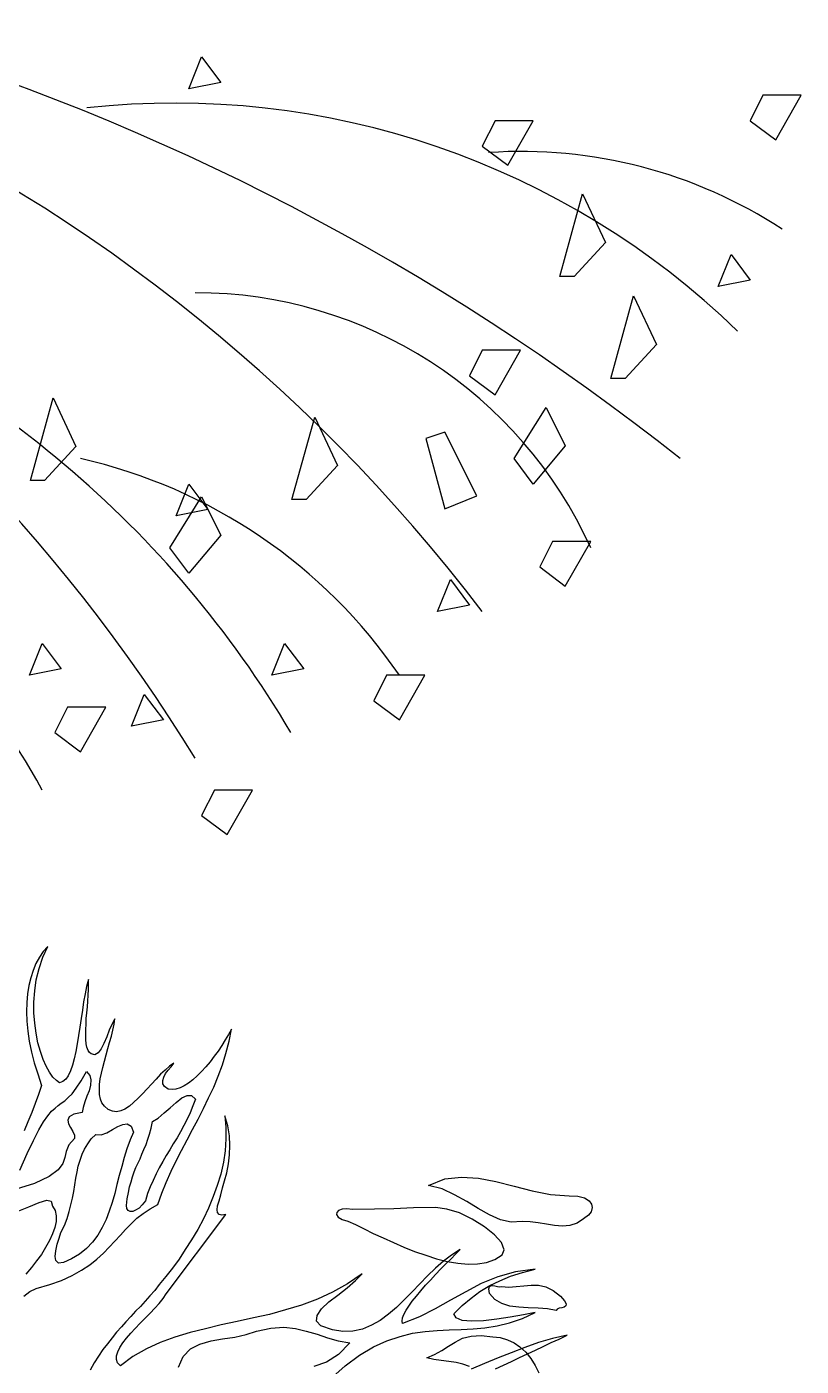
# Model space of a CAD drawing. Header units: metres. Extents: x 78 to 178, y -74 to 157.
# Drawn here: x 109.309 to 109.997, y 101.669 to 102.86 of the extents above; entities that cross this region are included whole.
import ezdxf

# ---------------------------------------------------------------- set-up
doc = ezdxf.new("R2010")
doc.units = ezdxf.units.M
doc.layers.add('ARBOLES', color=3, linetype='Continuous')

# ---------------------------------------------------------------- blocks, each defined once
blk = doc.blocks.new('ar-43')
at = {"layer": 'ARBOLES', "color": 35}
for points in [[(59.17, 103.6861), (59.1625, 103.7031), (59.1544, 103.7202), (59.1462, 103.7373), (59.138, 103.7544), (59.1306, 103.7715), (59.1224, 103.7879), (59.1142, 103.805), (59.1068, 103.8221), (59.0986, 103.8392), (59.1053, 103.808), (59.1142, 103.7775), (59.1246, 103.7485), (59.1358, 103.7195), (59.1469, 103.6912), (59.1588, 103.6622), (59.1707, 103.634)], [(59.193, 103.3314), (59.164, 103.3642), (59.141, 103.3946), (59.1231, 103.4251), (59.1105, 103.4534), (59.1008, 103.4816), (59.0941, 103.5084), (59.0904, 103.5351), (59.0882, 103.5612), (59.0867, 103.5864), (59.086, 103.6124), (59.0845, 103.6377), (59.0823, 103.663), (59.0786, 103.689), (59.0719, 103.7158), (59.0629, 103.7433), (59.0496, 103.7708), (59.0547, 103.7455), (59.0599, 103.7173), (59.0644, 103.6883), (59.0674, 103.66), (59.0681, 103.6347), (59.0666, 103.6147), (59.0614, 103.6013), (59.0525, 103.5968), (59.0347, 103.6147), (59.0191, 103.634), (59.0049, 103.6526), (58.9923, 103.6734), (58.9819, 103.6949), (58.9722, 103.718), (58.964, 103.7433), (58.9574, 103.7708), (58.9626, 103.7284), (58.9737, 103.6905), (58.9879, 103.6548), (59.0057, 103.6221), (59.0235, 103.5894), (59.0421, 103.5567), (59.0592, 103.5232), (59.0733, 103.4868), (59.0681, 103.4861), (59.0614, 103.4868), (59.054, 103.4898), (59.0451, 103.4943), (59.0362, 103.5002), (59.0257, 103.5076), (59.0146, 103.5165), (59.0035, 103.5262), (58.9916, 103.5359), (58.9804, 103.547), (58.9685, 103.5574), (58.9566, 103.5686), (58.9455, 103.5797), (58.9351, 103.5909), (58.9247, 103.6005), (58.915, 103.6102), (58.9269, 103.5916), (58.9403, 103.5745), (58.9552, 103.5574), (58.9715, 103.5403), (58.9886, 103.524), (59.0057, 103.5076), (59.0228, 103.4905), (59.0391, 103.4742), (59.0533, 103.4571), (59.0666, 103.4392), (59.0771, 103.4206), (59.0852, 103.4013), (59.0897, 103.3805), (59.0904, 103.3589), (59.0867, 103.3367), (59.0786, 103.3121), (59.0681, 103.3025), (59.0562, 103.3039), (59.0421, 103.3136), (59.0272, 103.3292), (59.0124, 103.3485), (58.9968, 103.3686), (58.9812, 103.3864), (58.967, 103.4006), (58.9886, 103.3694), (59.0064, 103.3374), (59.0213, 103.3047), (59.0339, 103.2705), (59.0444, 103.2363), (59.054, 103.2021), (59.0614, 103.1679), (59.0689, 103.133), (59.0763, 103.0988), (59.0845, 103.0653), (59.0927, 103.0326), (59.1023, 102.9999), (59.1142, 102.9687), (59.1276, 102.9389), (59.144, 102.91), (59.164, 102.8832), (59.1573, 102.8772), (59.1506, 102.875), (59.1425, 102.875), (59.1336, 102.878), (59.1246, 102.8824), (59.115, 102.8884), (59.1046, 102.8966), (59.0941, 102.9055), (59.0837, 102.9151), (59.0726, 102.9256), (59.0622, 102.936), (59.051, 102.9471), (59.0406, 102.9568), (59.0302, 102.9665), (59.0198, 102.9746), (59.0102, 102.9813), (58.8399, 103.1092), (58.8414, 103.1002), (58.8399, 103.0943), (58.8362, 103.0913), (58.8303, 103.0906), (58.8213, 103.0913), (58.8109, 103.0943), (58.7983, 103.098), (58.7834, 103.1017), (58.7678, 103.1062), (58.7507, 103.1107), (58.7321, 103.1144), (58.7128, 103.1166), (58.6927, 103.1174), (58.6719, 103.1166), (58.6503, 103.1129), (58.6288, 103.1069), (58.6533, 103.1092), (58.6786, 103.1092), (58.7039, 103.1077), (58.7284, 103.104), (58.7537, 103.098), (58.7782, 103.0906), (58.802, 103.0817), (58.8265, 103.072), (58.8496, 103.0609), (58.8719, 103.049), (58.8942, 103.0356), (58.915, 103.0222), (58.9358, 103.0088), (58.9552, 102.9947), (58.973, 102.9806), (58.9901, 102.9665), (59.0027, 102.9568), (59.0139, 102.9464), (59.0257, 102.936), (59.0369, 102.9263), (59.0473, 102.9159), (59.0585, 102.9055), (59.0696, 102.8951), (59.0808, 102.8854), (59.0919, 102.875), (59.1038, 102.8654), (59.1165, 102.8557), (59.1291, 102.846), (59.1432, 102.8364), (59.1573, 102.8274), (59.173, 102.8185)], [(59.0146, 102.6765), (59.0049, 102.6892), (58.9982, 102.7033), (58.9901, 102.7323), (58.9812, 102.7575), (58.9707, 102.7799), (58.9596, 102.7999), (58.9477, 102.8178), (58.9358, 102.8326), (58.9232, 102.8468), (58.9098, 102.8594), (58.8972, 102.8713), (58.8845, 102.8832), (58.8719, 102.8943), (58.86, 102.9062), (58.8481, 102.9181), (58.8377, 102.9323), (58.828, 102.9471), (58.8191, 102.9635), (58.7946, 102.9717), (58.7715, 102.9813), (58.7477, 102.9917), (58.7254, 103.0029), (58.7031, 103.014), (58.6801, 103.0259), (58.6585, 103.0378), (58.6362, 103.0497), (58.6132, 103.0609), (58.5909, 103.072), (58.5678, 103.0832), (58.5441, 103.0928), (58.5203, 103.1017), (58.4957, 103.1092), (58.4697, 103.1159), (58.4437, 103.1211), (58.4549, 103.1144), (58.4667, 103.1077), (58.4786, 103.1002), (58.4905, 103.0921), (58.5017, 103.0839), (58.5136, 103.075), (58.524, 103.0661), (58.5344, 103.0571), (58.5433, 103.0475), (58.5522, 103.0385), (58.5589, 103.0289), (58.5649, 103.02), (58.5693, 103.011), (58.5723, 103.0021), (58.5731, 102.994), (58.5723, 102.9858), (58.5664, 102.9776), (58.5604, 102.9739), (58.5537, 102.9739), (58.5463, 102.9761), (58.5389, 102.9798), (58.5314, 102.9858), (58.524, 102.9917), (58.5166, 102.9977), (58.5232, 102.988), (58.5314, 102.9791), (58.5403, 102.9694), (58.5507, 102.9598), (58.5611, 102.9501), (58.5716, 102.9404), (58.582, 102.9308), (58.5916, 102.9211), (58.6006, 102.9114), (58.6087, 102.9025), (58.6147, 102.8929), (58.6184, 102.8839), (58.6206, 102.875), (58.6191, 102.8661), (58.6154, 102.8572), (58.6087, 102.849), (58.6013, 102.8438), (58.5931, 102.8408), (58.5835, 102.8386), (58.5731, 102.8386), (58.5619, 102.8386), (58.55, 102.8401), (58.5381, 102.8431), (58.5255, 102.846), (58.5121, 102.849), (58.4987, 102.8527), (58.4853, 102.8564), (58.4719, 102.8601), (58.4586, 102.8639), (58.4459, 102.8668), (58.4333, 102.8698), (58.4214, 102.8713), (58.4325, 102.8654), (58.4459, 102.8594), (58.46, 102.8542), (58.4742, 102.8482), (58.4861, 102.8423), (58.4942, 102.8356), (58.4987, 102.8289), (58.4965, 102.8207), (58.4935, 102.817), (58.489, 102.8141), (58.4824, 102.8118), (58.4749, 102.8104), (58.466, 102.8096), (58.4556, 102.8096), (58.4444, 102.8096), (58.4333, 102.8104), (58.4207, 102.8104), (58.4088, 102.8118), (58.3961, 102.8126), (58.3835, 102.8133), (58.3708, 102.8141), (58.359, 102.8148), (58.3478, 102.8148), (58.3374, 102.8148), (58.3523, 102.8111), (58.3679, 102.8081), (58.385, 102.8044), (58.4028, 102.8022), (58.4207, 102.7992), (58.4392, 102.7962), (58.4571, 102.794), (58.4749, 102.791), (58.4913, 102.788), (58.5069, 102.7843), (58.521, 102.7806), (58.5329, 102.7762), (58.5433, 102.7717), (58.5507, 102.7665), (58.5559, 102.7598), (58.5582, 102.7531), (58.5537, 102.7464), (58.5463, 102.739), (58.5359, 102.7315), (58.5232, 102.7248), (58.5084, 102.7182), (58.4913, 102.7122), (58.4727, 102.707), (58.4526, 102.7033), (58.431, 102.7003), (58.4088, 102.6981), (58.3857, 102.6981), (58.3619, 102.7003), (58.3381, 102.7033), (58.3136, 102.7092), (58.2898, 102.7174), (58.2668, 102.7278), (58.2779, 102.7182), (58.2898, 102.71), (58.3032, 102.7025), (58.3181, 102.6966), (58.3337, 102.6914), (58.35, 102.6877), (58.3679, 102.6847), (58.3865, 102.6832), (58.4065, 102.6825), (58.4266, 102.6832), (58.4482, 102.6855), (58.4697, 102.6884), (58.4928, 102.6929), (58.5158, 102.6988), (58.5396, 102.7063), (58.5641, 102.7145), (58.5835, 102.7078), (58.6028, 102.7011), (58.6221, 102.6936), (58.6422, 102.6855), (58.6615, 102.6773)], [(58.834, 102.6624), (58.8236, 102.6877), (58.8146, 102.7092), (58.8094, 102.7256), (58.8117, 102.7353), (58.8221, 102.7382), (58.8317, 102.7434), (58.8429, 102.7457), (58.8548, 102.7457), (58.8682, 102.7427), (58.8815, 102.7382), (58.8957, 102.7315), (58.9105, 102.7234), (58.9254, 102.7145), (58.9395, 102.704), (58.9537, 102.6929), (58.9678, 102.681)]]:
    blk.add_lwpolyline(points, dxfattribs=at)
at = {"layer": 'ARBOLES', "color": 139, "linetype": 'Continuous'}
for points in [[(58.7779, 103.5426), (58.7638, 103.5775), (58.7601, 103.6132), (58.7623, 103.6496), (58.7697, 103.6868), (58.7794, 103.7254), (58.7898, 103.7641), (58.7972, 103.8035), (58.8002, 103.8436), (58.801, 103.8622), (58.8047, 103.8764), (58.8106, 103.886), (58.8181, 103.8912), (58.8255, 103.8927), (58.8344, 103.8905), (58.8419, 103.8845), (58.8493, 103.8741), (58.8589, 103.8607), (58.8634, 103.8451), (58.8649, 103.8288), (58.8634, 103.8117), (58.8612, 103.7946), (58.8582, 103.7767), (58.856, 103.7596), (58.8552, 103.7425), (58.8567, 103.7195), (58.8515, 103.6964), (58.8411, 103.6727), (58.827, 103.6489), (58.8121, 103.6244), (58.798, 103.5983), (58.7854, 103.5715), (58.7779, 103.5426)], [(59.0091, 103.6727), (58.9995, 103.6712), (58.9943, 103.6727), (58.992, 103.6756), (58.992, 103.6794), (58.9928, 103.6846), (58.9943, 103.6898), (58.995, 103.6949), (58.9943, 103.6987), (58.9957, 103.7143), (58.9943, 103.7299), (58.9928, 103.7463), (58.9913, 103.7619), (58.9913, 103.7775), (58.995, 103.7938), (59.0024, 103.8094), (59.0151, 103.825), (59.0247, 103.8332), (59.0314, 103.8369), (59.0352, 103.8362), (59.0381, 103.8325), (59.0396, 103.828), (59.0403, 103.8221), (59.0426, 103.8176), (59.0455, 103.8154), (59.0418, 103.7968), (59.0403, 103.7767), (59.0396, 103.7559), (59.0381, 103.7358), (59.0359, 103.7165), (59.0307, 103.6994), (59.0218, 103.6846), (59.0091, 103.6727)], [(59.1466, 103.5388), (59.1399, 103.5552), (59.131, 103.5708), (59.1221, 103.5849), (59.1132, 103.5998), (59.105, 103.6154), (59.1006, 103.634), (59.0991, 103.6548), (59.102, 103.6801), (59.1035, 103.6957), (59.108, 103.7113), (59.1147, 103.7254), (59.1236, 103.7381), (59.1348, 103.7507), (59.1481, 103.7611), (59.163, 103.7708), (59.1786, 103.7782)], [(59.1652, 103.6303), (59.16, 103.6162), (59.1571, 103.6013), (59.1548, 103.5857), (59.1526, 103.5693), (59.1504, 103.5537), (59.1466, 103.5388)], [(58.8292, 103.3798), (58.8277, 103.3679), (58.8285, 103.3575), (58.8314, 103.35), (58.8359, 103.3463), (58.8404, 103.3456), (58.8456, 103.3493), (58.8508, 103.3575), (58.8545, 103.3701), (58.8619, 103.3864), (58.8709, 103.4051), (58.8805, 103.4244), (58.8902, 103.4452), (58.8998, 103.4675), (58.9103, 103.4898), (58.9192, 103.5128), (58.9273, 103.5366), (58.9348, 103.5597), (58.9407, 103.5827), (58.9445, 103.605), (58.9467, 103.6273), (58.9459, 103.6474), (58.943, 103.6667), (58.9363, 103.6846), (58.9266, 103.7002), (58.9155, 103.7046), (58.8998, 103.6987), (58.8835, 103.6838), (58.8664, 103.6622), (58.85, 103.6362), (58.8367, 103.6087), (58.8285, 103.582), (58.8255, 103.5574), (58.8262, 103.5106), (58.8277, 103.4682), (58.8285, 103.4266), (58.8292, 103.3798)], [(59.167, 103.0073), (59.144, 103.0177), (59.1276, 103.0334), (59.1172, 103.0534), (59.1105, 103.0772), (59.1061, 103.1017), (59.1023, 103.1278), (59.0971, 103.1523), (59.0897, 103.1746), (59.083, 103.2051), (59.0815, 103.2326), (59.0837, 103.2578), (59.0897, 103.2809), (59.0964, 103.3039), (59.1038, 103.3262), (59.1105, 103.3493), (59.115, 103.3738), (59.1395, 103.35), (59.1558, 103.324), (59.1655, 103.2972)], [(58.8206, 102.8966), (58.8065, 102.8981), (58.7931, 102.9003), (58.7812, 102.9025), (58.77, 102.9062), (58.7596, 102.9092), (58.7492, 102.9129), (58.7396, 102.9166), (58.7299, 102.9211), (58.721, 102.9256), (58.7113, 102.9293), (58.7009, 102.9337), (58.6905, 102.9382), (58.6793, 102.9419), (58.6682, 102.9456), (58.6556, 102.9493), (58.6414, 102.9523), (58.634, 102.9642), (58.6228, 102.9768), (58.6117, 102.9895), (58.6006, 103.0029), (58.5909, 103.0148), (58.5857, 103.0259), (58.5857, 103.0356), (58.5931, 103.0437), (58.608, 103.0385), (58.6228, 103.0326), (58.6362, 103.0259), (58.6496, 103.0192), (58.663, 103.0118), (58.6764, 103.0044), (58.689, 102.9962), (58.7017, 102.9887), (58.7143, 102.9813), (58.7269, 102.9739), (58.7403, 102.9665), (58.7529, 102.9598), (58.7671, 102.9531), (58.7812, 102.9471), (58.7953, 102.9412), (58.8109, 102.9367), (58.8198, 102.93), (58.8265, 102.9233), (58.831, 102.9159), (58.834, 102.91), (58.834, 102.904), (58.8317, 102.8996), (58.8273, 102.8973), (58.8206, 102.8966)], [(58.8786, 102.7561), (58.8637, 102.7635), (58.8488, 102.7695), (58.834, 102.7739), (58.8198, 102.7776), (58.805, 102.7806), (58.7909, 102.7836), (58.7767, 102.7858), (58.7626, 102.788), (58.7492, 102.791), (58.7366, 102.7932), (58.7239, 102.797), (58.7113, 102.8014), (58.7002, 102.8066), (58.689, 102.8133), (58.6786, 102.8207), (58.6689, 102.8304), (58.6697, 102.8423), (58.6652, 102.8542), (58.6585, 102.8661), (58.6518, 102.878), (58.6474, 102.8884), (58.6459, 102.8981), (58.6511, 102.9062), (58.6637, 102.9114), (58.6808, 102.904), (58.6994, 102.8973), (58.718, 102.8914), (58.7373, 102.8862), (58.7567, 102.881), (58.776, 102.8758), (58.7953, 102.8713), (58.8146, 102.8654), (58.8332, 102.8594), (58.8511, 102.8527), (58.8682, 102.8445), (58.8845, 102.8349), (58.8994, 102.8237), (58.9128, 102.8111), (58.9247, 102.7955), (58.9351, 102.7784), (58.9432, 102.7613), (58.944, 102.7509), (58.9388, 102.7449), (58.9299, 102.7434), (58.918, 102.7449), (58.9038, 102.7479), (58.8905, 102.7524), (58.8786, 102.7561)], [(58.7455, 102.6683), (58.7098, 102.684), (58.6816, 102.6973), (58.6593, 102.7085), (58.6422, 102.7189), (58.6288, 102.7278), (58.6191, 102.736), (58.6125, 102.7434), (58.6073, 102.7501), (58.602, 102.7568), (58.5968, 102.7642), (58.5901, 102.7717), (58.582, 102.7799), (58.5701, 102.7888), (58.5545, 102.7992), (58.5344, 102.8111), (58.5426, 102.8178), (58.5522, 102.82), (58.5634, 102.8192), (58.5753, 102.8163), (58.5872, 102.8118), (58.5991, 102.8074), (58.611, 102.8037), (58.6221, 102.8014), (58.6258, 102.7836), (58.631, 102.7739), (58.6385, 102.7709), (58.6459, 102.7724), (58.6541, 102.7762), (58.6623, 102.7814), (58.6704, 102.7851), (58.6779, 102.7851), (58.6912, 102.7732), (58.7054, 102.7672), (58.718, 102.7642), (58.7314, 102.7598), (58.7448, 102.7501), (58.7589, 102.7308), (58.7737, 102.6996), (58.7886, 102.6513)]]:
    blk.add_lwpolyline(points, dxfattribs=at)

msp = doc.modelspace()

# ---------------------------------------------------------------- linework, layer by layer
at = {"linetype": 'Continuous'}
for p, q in [((109.45264, 102.80453), (109.46398, 102.83286)), ((109.46398, 102.83286), (109.48099, 102.81019)), ((109.48099, 102.81019), (109.45264, 102.80453)), ((109.72479, 102.7762), (109.71345, 102.75354)), ((109.75881, 102.7762), (109.72479, 102.7762)), ((109.73613, 102.73654), (109.75881, 102.7762)), ((109.71345, 102.75354), (109.73613, 102.73654)), ((109.78237, 102.63767), (109.80264, 102.71108)), ((109.80264, 102.71108), (109.82291, 102.66805)), ((109.82291, 102.66805), (109.79504, 102.63767)), ((109.92324, 102.62889), (109.93458, 102.65722)), ((109.79504, 102.63767), (109.78237, 102.63767)), ((109.71345, 102.57223), (109.70212, 102.54957)), ((109.74747, 102.57223), (109.71345, 102.57223)), ((109.72479, 102.53257), (109.74747, 102.57223)), ((109.70212, 102.54957), (109.72479, 102.53257)), ((109.31176, 102.45636), (109.33204, 102.52978)), ((109.33204, 102.52978), (109.35231, 102.48674)), ((109.54423, 102.43937), (109.5645, 102.51278)), ((109.5645, 102.51278), (109.58478, 102.46975)), ((109.7418, 102.47591), (109.77015, 102.52124)), ((109.68021, 102.49932), (109.6632, 102.49365)), ((109.35231, 102.48674), (109.32443, 102.45636)), ((109.75881, 102.45325), (109.7418, 102.47591)), ((109.78716, 102.48724), (109.75881, 102.45325)), ((109.58478, 102.46975), (109.5569, 102.43937)), ((109.32443, 102.45636), (109.31176, 102.45636)), ((109.4413, 102.42492), (109.45264, 102.45325)), ((109.45264, 102.45325), (109.46965, 102.43059)), ((109.43563, 102.39659), (109.46398, 102.44192)), ((109.46398, 102.44192), (109.48099, 102.40792)), ((109.46965, 102.43059), (109.4413, 102.42492)), ((109.5569, 102.43937), (109.54423, 102.43937)), ((109.48099, 102.40792), (109.45264, 102.37393)), ((109.45264, 102.37393), (109.43563, 102.39659)), ((109.80984, 102.40226), (109.77582, 102.40226)), ((109.67377, 102.33993), (109.68511, 102.36826)), ((109.68511, 102.36826), (109.70212, 102.3456)), ((109.70212, 102.3456), (109.67377, 102.33993)), ((109.31089, 102.28328), (109.32223, 102.31161)), ((109.32223, 102.31161), (109.33924, 102.28894)), ((109.52635, 102.28328), (109.53769, 102.31161)), ((109.33924, 102.28894), (109.31089, 102.28328)), ((109.5547, 102.28894), (109.52635, 102.28328)), ((109.66243, 102.28328), (109.62841, 102.28328)), ((109.41295, 102.26628), (109.42996, 102.24362)), ((109.47532, 102.18129), (109.46398, 102.15863)), ((109.50934, 102.18129), (109.47532, 102.18129)), ((109.48666, 102.14163), (109.50934, 102.18129)), ((109.46398, 102.15863), (109.48666, 102.14163))]:
    msp.add_line(p, q, dxfattribs=at)
at = {"color": 84, "true_color": 0x2aaf18}
for p, q in [((109.96293, 102.79886), (109.95159, 102.7762)), ((109.99695, 102.79886), (109.96293, 102.79886)), ((109.97427, 102.7592), (109.99695, 102.79886)), ((109.95159, 102.7762), (109.97427, 102.7592)), ((109.93458, 102.65722), (109.95159, 102.63455)), ((109.95159, 102.63455), (109.92324, 102.62889)), ((109.82773, 102.54702), (109.848, 102.62043)), ((109.848, 102.62043), (109.86827, 102.5774)), ((109.86827, 102.5774), (109.8404, 102.54702)), ((109.8404, 102.54702), (109.82773, 102.54702)), ((109.77015, 102.52124), (109.78716, 102.48724)), ((109.70856, 102.44266), (109.68021, 102.49932)), ((109.6632, 102.49365), (109.68021, 102.43133)), ((109.68021, 102.43133), (109.70856, 102.44266)), ((109.77582, 102.40226), (109.76448, 102.37959)), ((109.78716, 102.3626), (109.80984, 102.40226)), ((109.76448, 102.37959), (109.78716, 102.3626)), ((109.53769, 102.31161), (109.5547, 102.28894)), ((109.62841, 102.28328), (109.61707, 102.26061)), ((109.63975, 102.24362), (109.66243, 102.28328)), ((109.40161, 102.23795), (109.41295, 102.26628)), ((109.34491, 102.25495), (109.33357, 102.23228)), ((109.37893, 102.25495), (109.34491, 102.25495)), ((109.35625, 102.21529), (109.37893, 102.25495)), ((109.61707, 102.26061), (109.63975, 102.24362)), ((109.42996, 102.24362), (109.40161, 102.23795)), ((109.33357, 102.23228), (109.35625, 102.21529))]:
    msp.add_line(p, q, dxfattribs=at)
at = {"color": 55, "true_color": 0x97922b}
for centre, radius, start, end in [((108.54975, 100.78822), 2.15464, 51.56209, 95.2163), ((109.74803, 102.32451), 0.42434, 56.87231, 93.90647), ((108.74351, 101.76071), 0.92852, 30.52296, 69.2317), ((109.45887, 102.23814), 0.38509, 24.29778, 90.08344), ((108.71515, 101.85079), 0.69121, 28.56449, 80.52459), ((109.25297, 102.019), 0.46844, 34.34415, 77.26355)]:
    msp.add_arc(centre, radius, start, end, dxfattribs=at)
at = {"color": 45, "true_color": 0xba8d4a}
msp.add_arc((108.51261, 101.42691), 1.50852, 37.24631, 95.73716, dxfattribs=at)
at = {"color": 49, "true_color": 0x594322}
for centre, radius, start, end in [((108.1799, 101.42432), 1.50034, 31.56153, 83.97701), ((109.44044, 102.07406), 0.71778, 45.867, 96.2808)]:
    msp.add_arc(centre, radius, start, end, dxfattribs=at)

# ---------------------------------------------------------------- block references
at = {"layer": 'ARBOLES', "xscale": 0.4154902514752711, "yscale": 0.4154902514752711, "zscale": 0.4154902514752711, "rotation": 270}
msp.add_blockref('ar-43', (66.64478, 126.25154), dxfattribs=at)

doc.saveas('drawing.dxf')
